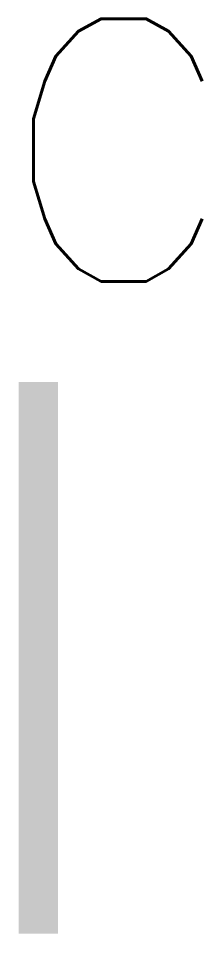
# Model space of a CAD drawing. Extents: x 0 to 0.07, y -0.112 to 0.243.
import ezdxf

# ---------------------------------------------------------------- set-up
doc = ezdxf.new("R2010")
doc.units = 0
doc.header["$LTSCALE"] = 250
doc.header["$MEASUREMENT"] = 0
doc.layers.get('0').update_dxf_attribs({"linetype": 'CONTINUOUS'})
doc.styles.add('ROMANS', font='ROMANS', dxfattribs={"height": 2})

msp = doc.modelspace()

# ---------------------------------------------------------------- linework, layer by layer
at = {"const_width": 0.015}
msp.add_lwpolyline([(0.0075, 0.105), (0.0075, -0.105)], dxfattribs=at)

# ---------------------------------------------------------------- texts
at = {"style": 'ROMANS'}
msp.add_attdef('C', (-0.00722, 0.14322), '', height=0.1, dxfattribs=at)

doc.saveas('drawing.dxf')
